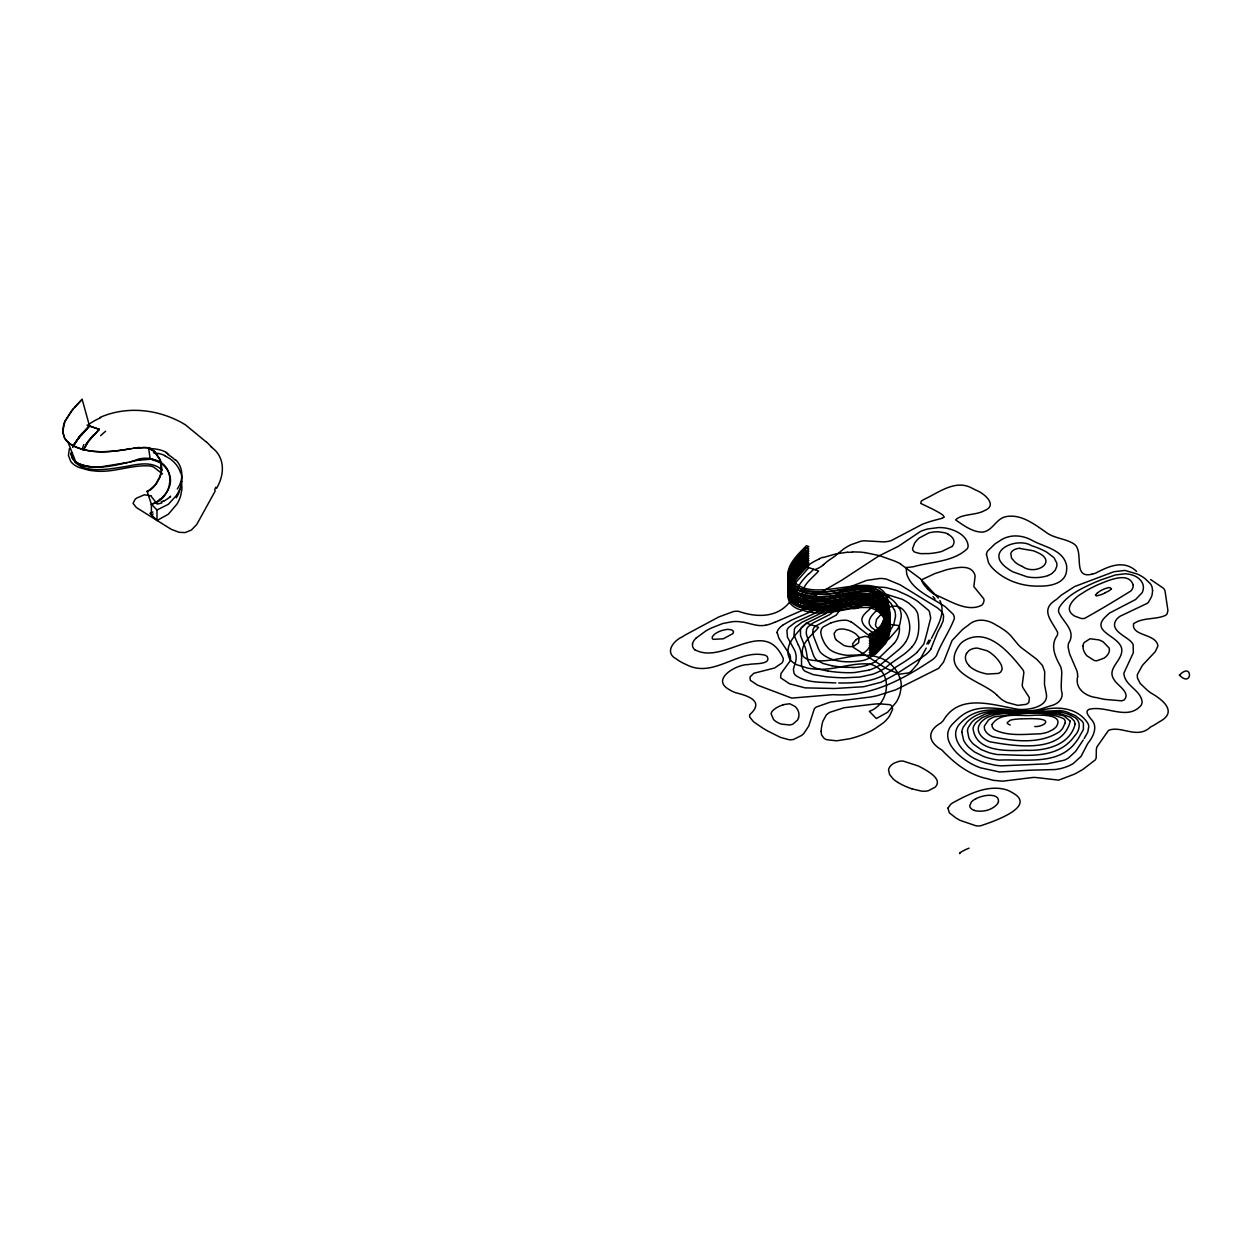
<?xml version="1.0" encoding="UTF-8"?>
<svg xmlns="http://www.w3.org/2000/svg" width="1253" height="1253" viewBox="0 0 1253 1253"><rect width="100%" height="100%" fill="white"/><g stroke="black" fill="none" stroke-linecap="round" stroke-linejoin="round"><path stroke-width="1.5" d="M801.513 658.201L801.544 665.735L803.236 669.509A14.597 8.426 0 0 0 805.146 671.263L813.15 674.6L825.946 676.714A129.325 74.663 0 0 0 844.256 677.826L859.903 677.059L872.715 674.239A52.939 30.573 0 0 0 885.276 667.912M71.358 452.364C74.319 476.923 110.06 468.841 126.992 466.304C138.457 464.002 152.631 460.994 162.076 470.047M959.579 853.669L960.174 852.729M790.063 593.797A24.982 14.425 0 0 0 798.161 599.701L808.075 602.505A39.751 22.946 0 0 0 813.197 603.179C832.258 605.716 850.599 596.663 869.504 598.323A13.25 7.659 0 0 1 872.887 599.31C893.781 607.533 888.957 639.014 869.3 645.608L870.694 647.049L874.061 645.608L881.846 639.249A67.96 39.235 0 0 0 884.117 636.336A79.425 45.86 0 0 0 889.379 624.292C888.769 563.85 809.36 627.831 790.612 587.673M790.063 596.146A24.982 14.425 0 0 0 798.161 602.051L808.075 604.854A39.751 22.946 0 0 0 813.197 605.512C832.258 608.05 850.599 599.012 869.504 600.657A13.25 7.659 0 0 1 872.887 601.644C893.781 609.882 888.957 641.348 869.3 647.958L870.694 649.399L874.061 647.958L881.846 641.583A67.96 39.235 0 0 0 884.117 638.67A79.425 45.86 0 0 0 889.379 626.625C891.635 615.615 884.32 604.165 874.108 600.14A16.211 9.366 0 0 0 870.428 599.091C845.963 595.551 805.178 618.559 790.612 590.006M790.063 598.48A24.982 14.425 0 0 0 798.161 604.385L808.075 607.188A39.751 22.946 0 0 0 813.197 607.846C832.258 610.399 850.599 601.346 869.504 602.991A13.25 7.659 0 0 1 872.887 603.993C893.781 612.216 888.957 643.697 869.3 650.291L870.694 651.732L874.061 650.291L881.846 643.917A67.96 39.235 0 0 0 884.117 641.003A79.425 45.86 0 0 0 889.379 628.959C891.635 617.948 884.32 606.515 874.108 602.474A16.211 9.366 0 0 0 870.428 601.424L861.391 600.986L847.889 602.991M790.063 600.813A24.982 14.425 0 0 0 798.161 606.718L808.075 609.522A39.751 22.946 0 0 0 813.197 610.195C832.258 612.733 850.599 603.68 869.504 605.34A13.25 7.659 0 0 1 872.887 606.327C893.781 614.55 888.957 646.031 869.3 652.625L870.694 654.066L874.061 652.625L881.846 646.266A67.96 39.235 0 0 0 884.117 643.353A79.425 45.86 0 0 0 889.379 631.308C891.635 620.282 884.32 608.848 874.108 604.823A16.211 9.366 0 0 0 870.428 603.774L854.703 604.103A89.715 51.796 0 0 0 852.62 604.463L850.442 604.854M181.842 481.418L180.636 487.245M931.496 638.341C936.962 626.954 946.25 613.265 939.891 600.532M161.512 471.786L160.666 460.994L154.385 451.566M889.52 623.477L888.064 628.896A82.322 47.52 0 0 1 885.464 634.269L879.026 642.1L870.694 647.049M889.52 625.827L888.064 631.23A82.322 47.52 0 0 1 885.464 636.602L879.026 644.434L870.694 649.399M889.52 628.16L888.064 633.564A82.322 47.52 0 0 1 885.464 638.936L879.026 646.783L870.694 651.732M889.52 630.494L888.064 635.913A82.322 47.52 0 0 1 885.464 641.27L879.026 649.117L870.694 654.066M159.726 477.534L161.856 468.559L160.086 459.522M161.433 472.193L160.666 475.075M790.69 575.331L795.53 564.038L808.811 548.892L806.368 548.031C797.785 557.068 782.17 570.71 790.079 584.446M790.69 577.664L795.53 566.387L808.811 551.226L806.368 550.365C797.785 559.418 782.17 573.044 790.079 586.78M790.69 579.998L795.53 568.721L808.811 553.575L806.368 552.714C797.785 561.751 782.17 575.378 790.079 589.129M790.69 584.681L795.53 573.388L808.811 558.243L806.368 557.381C797.785 566.419 782.17 580.061 790.079 593.797M790.69 587.015L795.53 575.738L808.811 560.577L806.368 559.715C797.785 568.768 782.17 582.394 790.079 596.13M790.69 589.349L795.53 578.072L808.811 562.91L806.368 562.064C797.785 571.102 782.17 584.728 790.079 598.48M790.69 594.032L795.53 582.739L808.811 567.593M996.683 694.882C981.757 680.191 937.87 672.939 960.424 643.807A29.962 17.291 0 0 1 963.792 640.972C987.803 626.234 1009.965 653.314 1023.262 670.308A31.513 18.184 0 0 1 1023.858 672.689L1022.213 685.062A24.073 13.893 0 0 0 1022.918 687.693L1029.402 697.717L1028.885 702.353A8.865 5.122 0 0 1 1025.972 704.374L1017.718 705.361L1006.926 702.432A32.296 18.638 0 0 1 1003.731 700.772A32.844 18.967 0 0 1 1000.912 698.861L996.73 694.945M69.354 448.684L68.429 455.45L70.748 461.48A24.982 14.425 0 0 0 78.829 467.4L88.744 470.204A39.751 22.946 0 0 0 93.881 470.862C112.927 473.399 131.283 464.362 150.172 466.006A13.25 7.659 0 0 1 153.571 466.993L162.498 473.932M63.652 424.61L62.681 431.643L64.576 437.955A31.936 18.764 0.6 0 0 66.707 440.899L68.022 442.184A30.307 17.761 0.9 0 0 70.011 443.813C88.133 455.137 110.953 452.035 130.985 448.668M83.184 450.25L88.321 441.103L99.285 429.356L87.804 425.487M1111.16 588.706L1109.907 587.547A5.592 3.226 0 0 0 1107.762 587.814L1104.426 588.863A30.761 17.761 0 0 0 1097.456 592.92M794.809 664.45L795.561 661.96A59.001 34.066 0 0 0 795.812 660.942A50.731 29.289 0 0 0 794.512 650.088L787.448 637.197L786.947 630.447A21.364 12.342 0 0 1 788.576 627.502L795.874 622.021L815.014 613.187A59.831 34.536 0 0 0 819.478 610.524L823.08 608.018M794.559 665.186L793.932 667.191A43.761 25.264 0 0 0 793.431 669.494L793.979 673.096A14.864 8.583 0 0 0 795.733 675.43C806.666 683.12 821.013 682.039 833.762 682.869M63.746 424.313L64.169 423.138A78.563 46.204 0.6 0 1 64.827 421.541L71.468 410.937L82.15 399.331L89.496 425.926L79.597 436.483L73.755 445.238M790.063 589.129A24.982 14.425 0 0 0 798.161 595.034L808.075 597.838A39.751 22.946 0 0 0 813.197 598.495C832.258 601.048 850.599 591.996 869.504 593.64A13.25 7.659 0 0 1 872.887 594.642C893.781 602.865 888.957 634.347 869.3 640.941L870.694 642.382L875.925 639.813L885.464 629.586A82.322 47.52 0 0 0 888.064 624.213C896.02 606.17 876.395 586.827 858.18 591.933C842.392 594.235 826.557 598.903 810.472 596.506C778.833 595.708 790.377 558.071 808.811 546.559L806.368 545.697C797.785 554.734 782.17 568.361 790.079 582.112M83.403 450.234L88.321 441.432L99.285 429.356L87.052 425.065M998.375 802.186C999.894 794.057 987.928 794.715 982.806 796.188A25.201 14.55 0 0 0 975.915 798.694M160.494 475.576L155.294 485.005L148.026 491.364M893.671 624.918L895.503 616.586A68.884 35.194 -4.3 0 0 894.485 609.819M1095.435 595.05L1096.453 595.958L1101.403 594.548A49.54 28.6 0 0 0 1105.099 592.982M72.69 447.133L79.597 436.216L89.496 425.926L74.804 442.857M159.523 478.019L156.797 482.953M216.565 488.263C224.632 474.887 225.493 457.094 211.334 447.102M215.265 490.91L196.737 524.49L191.396 530.019L185.131 532.603L179.038 532.29L171.207 529.299L136.42 507.575L133.069 503.361L135.011 499.493A27.582 18.952 34.6 0 1 136.593 498.114L144.314 494.81L151.409 495.843M926.218 648.067L917.635 663.871L911.244 671.295M798.333 587.438L797.3 589.709A54.662 28.882 -4.1 0 0 796.986 590.539L796.563 592.152A27.754 14.644 -4.3 0 0 797.754 599.185L799.132 600.359M928.363 643.995L930.634 639.907M940.705 626.422L943.164 620.955L943.587 616.257A27.268 15.741 0 0 0 942.538 613.015L941.974 612.075M940.611 626.578L938.058 631.387A109.731 63.355 0 0 0 936.664 634.566L930.807 649.148M74.46 443.437L72.705 446.929L79.706 436.091L89.496 425.926M966.517 653.439L968.647 650.902A11.543 6.657 0 0 1 974.082 648.396A9.664 5.576 0 0 1 977.497 648.114L987.192 650.777A37.136 21.442 0 0 1 991.937 653.941L994.052 655.726A66.769 38.545 0 0 1 999.769 662.367L1000.599 663.683A42.367 24.465 0 0 1 1001.382 665.218L1002.228 668.945L1000.99 671.718A8.489 4.902 0 0 1 998.265 673.425L987.677 674.051A26.235 15.146 0 0 1 983.934 673.3A31.529 18.2 0 0 1 970.683 667.254L969.164 665.86M177.299 488.936C183.58 480.291 183.533 467.432 175.671 459.773M897.414 629.319L888.628 639.343L876.333 645.42M85.596 444.768L93.521 434.916M886.654 640.784L882.065 643.369L879.888 646.611A100.992 58.311 0 0 1 878.463 648.553L873.498 654.317A100.726 58.155 0 0 1 871.555 656.274L870.115 657.606A26.125 15.083 0 0 1 863.646 660.394C849.565 662.9 831.679 663.056 820.621 652.578A49.431 28.537 0 0 1 818.46 648.772L813.62 636.446A57.732 33.33 0 0 1 812.805 633.188L812.931 630.102A17.746 10.243 0 0 1 815.249 626.249L836.252 615.098L845.932 601.471L850.411 597.963L856.504 595.473A15.788 9.116 0 0 1 863.16 594.736A15.208 8.787 0 0 1 866.058 594.94L872.119 596.804A9.789 5.654 0 0 1 873.889 598.261C878.165 607.407 862.628 611.057 861.845 619.53C862.236 626.813 870.052 630.071 874.892 634.3A60.958 35.194 0 0 1 875.706 634.958M1084.158 738.597L1087.776 732.144L1088.779 726.489A25.655 14.817 0 0 0 1087.792 723.185C1078.066 708.07 1058.346 705.799 1042.183 710.028C1016.763 716.544 986.878 700.866 964.716 719.191A60.41 34.88 0 0 0 960.863 722.746C946.845 736.012 964.043 754.776 977.481 759.944A53.769 31.043 0 0 0 985.516 762.967L994.349 765.05A41.882 24.183 0 0 0 1001.225 765.865L1047.257 763.829L1064.063 760.242A28.177 16.273 0 0 0 1068.37 758.034L1075.544 751.502L1083.203 740.069M905.527 642.116L904.87 643.071A61.632 35.585 0 0 1 902.849 645.671L900.327 648.287A78.438 45.28 0 0 1 897.618 650.636L880.546 664.701M176.955 494.919L168.341 504.301L157.001 509.987L151.378 504.239L147.243 491.74M1095.561 594.83L1097.424 592.92M156.562 483.298L153.242 487.339A33.925 19.5 -4.9 0 1 150.72 489.61L150.423 489.829M890.57 630.478L885.714 635.991A51.467 27.315 4.5 0 1 882.143 638.67L877.82 641.097M164.582 494.951C182.703 474.041 155.403 449.89 133.523 461.073M835.751 608.316L838.022 605.528A74.178 42.821 0 0 1 839.682 603.68L845.133 599.091L851.492 595.864A21.708 12.53 0 0 1 873.701 595.551L876.818 596.835M835.265 608.942L834.263 610.195A49.54 28.6 0 0 1 831.428 613.25A26.282 15.177 0 0 1 829.643 614.628L812.711 623.148L807.934 627.017A18.497 10.682 0 0 0 806.478 629.726L806.259 633.235A57.81 33.377 0 0 0 807.23 636.994L812.931 653.8A52.438 30.276 0 0 0 814.105 656.713L815.515 658.796A17.558 10.134 0 0 0 817.285 660.488L823.346 663.573L832.023 665.766M164.268 495.327L160.776 499.039M73.3 408.697L64.921 421.337L62.681 431.612M912.043 646.783C919.984 638.059 919.436 624.887 917.822 614.033A40.096 23.149 0 0 0 916.82 611.652A37.747 21.787 0 0 0 914.518 608.269L909.005 603.351A55.351 31.951 0 0 0 902.223 599.31L886.357 594.282A25.029 14.441 0 0 0 884.32 594.047L876.552 598.918A28.647 16.54 0 0 1 880.311 601.456L883.553 604.526M74.397 407.413L82.15 399.331M893.937 643.494L893.217 644.277A93.615 54.051 0 0 1 891.635 645.875L878.055 658.874M880.06 636.446L880.64 635.882A74.24 42.868 0 0 0 887.954 624.198M809.156 573.655L813.714 569.301M877.037 659.877L875.69 661.192M829.439 610.18L835.375 604.322A60.457 34.896 0 0 1 842.971 598.621M802.86 597.493C799.492 586.655 812.586 578.087 818.601 571.023L806.368 566.732C797.785 575.769 782.17 589.411 790.079 603.147M695.838 638.263L705.909 630.901A86.77 50.089 0 0 1 711.485 627.972L722.824 623.493L732.676 621.645A24.261 14.018 0 0 1 739.035 621.645L742.998 622.13A46.142 26.642 0 0 1 747.79 623.164L752.473 624.339A51.263 29.602 0 0 0 754.4 624.793L757.846 625.404A14.848 8.583 0 0 0 765.646 625.216M838.038 553.481L844.083 548.657A67.944 39.219 0 0 1 848.046 546.23A59.016 34.066 0 0 1 850.912 544.726L860.905 541.218A16.179 9.335 0 0 1 864.727 540.81L883.851 541.891A20.768 11.982 0 0 0 891.024 540.716L922.568 524.161A99.629 57.528 0 0 1 936.962 519.635L940.862 518.632A28.741 16.587 0 0 0 941.911 518.335M98.314 430.171L99.285 429.262M917.055 652.265L923.962 643.854L927.455 631.058A197.567 114.07 0 0 1 928.379 627.142L930.713 617.933L929.444 611.683A29.743 17.182 0 0 0 928.504 610.258L917.227 600.97A138.269 79.832 0 0 0 907.642 595.441L896.897 590.57L886.779 587.782A26.846 15.506 0 0 0 873.545 587.438L859.95 591.15A46.565 26.877 0 0 0 857.256 592.324L828.499 599.326L813.228 600.751A39.751 22.946 0 0 1 808.075 600.171L798.161 597.368A24.982 14.425 0 0 1 790.063 591.463M951.904 546.512L941.755 551.445A37.543 21.677 0 0 1 937.777 552.385A44.09 25.452 0 0 1 929.146 553.56L921.503 553.638A18.983 10.964 0 0 1 919.655 553.466L914.956 552.197A6.845 3.947 0 0 1 913.155 550.584L912.826 549.91A12.217 7.064 0 0 1 912.607 548.501L914.565 543.191A42.962 24.809 0 0 1 916.757 540.403A39.219 22.648 0 0 1 919.389 537.897L928.63 533.011A18.779 10.838 0 0 1 938.325 531.805L944.793 532.776A14.911 8.599 0 0 1 947.926 533.982L948.49 534.279M879.449 637.041L870.694 642.382M824.427 563.866L826.604 562.017A53.55 30.918 0 0 1 828.155 560.811A73.692 42.539 0 0 1 830.175 559.402L833.402 557.225A49.807 28.756 0 0 0 835.782 555.424A9.836 5.67 0 0 0 837.427 553.638M824.176 564.085L822.688 565.338M886.685 616.883L884.79 618.637A28.866 16.665 0 0 0 883.287 620.376L881.626 625.294A14.269 8.238 0 0 0 884.853 629.679M170.048 497.112L164.253 500.996M856.034 639.688L852.557 643.838L853.653 647.597L886.278 668.522L899.544 674.177L908.77 672.892A22.914 17.511 29.4 0 0 911.276 671.326M834.373 602.489L824.756 610.274A55.649 32.139 0 0 1 819.948 613.719L801.936 622.302L795.577 627.205A19.656 11.34 0 0 0 794.48 628.928L793.979 635.114L798.271 644.903M920.798 658.201L900.359 671.373A71.249 41.13 0 0 0 896.991 673.597M824.02 607.345L826.494 605.575M782.545 625.263L790.894 620.454A133.1 76.84 0 0 1 797.253 617.588L810.456 611.871A68.257 39.407 0 0 0 812.821 610.665L817.301 608.112M896.913 673.597L881.188 682.196L863.709 686.722L834.514 688.508L805.053 687.866L789.421 683.715L780.588 677.763L781.011 673.503L790.126 660.911A27.973 16.148 0 0 0 790.471 658.843L790.486 658.201A32.468 18.748 0 0 0 789.985 655.037L778.865 638.169L777.252 632.734M921.096 657.982L925.732 654.63A42.571 24.574 0 0 0 930.838 649.148M824.646 614.095L806.901 622.945L801.528 627.424A18.732 10.823 0 0 0 800.448 629.476L800.526 635.616L804.661 645.968A104.657 60.426 0 0 1 806.149 650.98A128.198 74.005 0 0 1 806.54 652.985L807.449 658.624A58.609 33.831 0 0 0 807.887 660.488L810.018 664.466M879.888 555.455L898.213 546.402L920.532 531.444A32.484 18.764 0 0 1 927.909 528.938L938.701 527.56A24.888 14.363 0 0 1 945.342 528.014C954.817 529.565 967.692 535.423 968.146 546.355A17.589 10.149 0 0 1 967.206 548.798C953.094 562.033 931.277 561.657 913.484 566.716A51.389 29.665 0 0 1 906.201 567.484M975.915 798.694L975.335 798.991A19.75 11.402 0 0 0 971.373 801.998L969.744 805.663A9.585 5.529 0 0 0 974.301 810.425M815.311 595.567L841.765 580.217L878.572 556.113A29.054 16.775 0 0 0 879.308 555.596L894.172 560.874A105.158 90.702 -63 0 1 900.547 563.819M152.913 512.023L149.968 513.307L157.001 520.496L168.341 514.216L176.955 504.113A91.735 52.955 0 0 0 180.636 495.906L181.842 489.704A74.319 42.9 0 0 0 181.231 481.935M876.333 644.496A77.592 31.137 72 0 0 870.694 637.683L865.056 636.289L858.634 638.09A33.345 23.149 35.3 0 0 856.065 639.719M804.175 609.506L804.692 609.287A11.763 6.782 0 0 1 805.413 609.005M803.549 609.788L800.275 611.229M880.765 643.932L882.065 643.369M799.336 611.636L774.808 622.349M852.995 646.736L858.634 642.773L859.057 637.934M100.115 417.39C123.327 407.178 150.36 408.478 173.353 418.58A109.982 94.946 -61.3 0 1 185.585 424.955L206.306 442.011M1047.915 575.519L1049.842 574.704A16.665 9.617 0 0 0 1052.066 573.404L1055.183 570.256L1056.702 566.638A28.772 16.618 0 0 0 1056.733 562.942L1054.071 557.773L1046.881 552.228A56.839 32.813 0 0 0 1044.329 550.85A70.904 40.942 0 0 0 1031.579 545.697C1016.919 536.55 984.216 550.96 1006.363 567.593A52.109 30.088 0 0 0 1013.05 571.901L1027.225 576.866A25.201 14.55 0 0 0 1047.978 575.597M153.148 514.059L151.378 514.732L151.378 504.239A26.752 14.801 4.4 0 0 160.165 498.835M790.063 586.796A24.982 14.425 0 0 0 798.161 592.7L808.075 595.504A39.751 22.946 0 0 0 813.197 596.162C832.258 598.699 850.599 589.662 869.504 591.306A13.25 7.659 0 0 1 872.887 592.309C893.781 600.532 888.957 631.998 869.3 638.607L870.694 640.048L875.878 637.511L885.464 627.252A82.322 47.52 0 0 0 888.064 621.88C891.228 614.033 890.116 602.474 882.645 597.477M813.197 600.845C832.258 603.382 850.599 594.329 869.504 595.989A13.25 7.659 0 0 1 872.887 596.976C893.781 605.199 888.957 636.681 869.3 643.275L870.694 644.715L875.878 642.194L885.464 631.935A82.322 47.52 0 0 0 888.064 626.563C897.32 560.028 808.42 625.106 790.612 585.323M830.77 622.929L823.393 626.798A15.537 8.975 0 0 0 821.482 629.131L820.731 632.201L821.561 636.524A92.597 53.456 0 0 0 822.657 639.328L823.644 641.489A78.767 45.468 0 0 0 825.664 645.091L828.828 648.772A23.76 13.72 0 0 0 834.905 652.437L838.743 653.737A31.576 18.231 0 0 0 847.247 655.335L858.336 654.99A17.182 9.914 0 0 0 863.145 653.549M870.694 644.715L876.082 642.053L881.877 636.884A67.96 39.235 0 0 0 884.117 634.002A79.425 45.86 0 0 0 889.379 621.958L889.52 621.143A63.183 36.478 0 0 0 887.563 608.112C903.194 599.717 911.839 619.875 909.333 632.154A64.404 37.183 0 0 1 905.59 642.116M823.096 557.569L835.814 553.936L847.654 552.166M783.062 704.703L789.719 703.747L794.966 706.41A25.984 15.005 0 0 1 798.333 711.328A30.088 17.37 0 0 1 798.49 717.891M151.378 504.239C172.757 499.665 177.675 465.505 154.699 459.851A16.352 8.708 -6.3 0 0 150.203 459.162L148.59 447.869A7.455 4.245 9.1 0 1 150.376 448.731M941.911 518.335L944.261 517.129L943.039 515.234A29.336 16.947 0 0 0 941.269 513.981L940.815 513.683A80.568 46.518 0 0 0 937.886 511.944L935.427 510.582A147.995 85.455 0 0 0 928.786 507.246L920.751 503.424L921.237 501.169A16.242 9.382 0 0 1 922.036 500.62L923.242 499.884A69.667 40.221 0 0 1 924.557 499.164C939.17 492.272 955.961 478.881 972.485 488.419A62.587 36.133 0 0 1 975.742 490.08C983.511 492.821 998.484 504.99 984.654 510.519C976.244 515.5 961.443 513.605 955.632 519.948C963.761 525.43 972.673 532.415 982.947 532.102C992.862 530.536 996.166 518.523 1005.94 516.643C1020.788 513.793 1033.788 523.832 1045.284 531.742C1053.569 538.492 1064.925 538.273 1073.758 543.802C1084.91 550.678 1071.519 579.246 1091.974 574.187M868.58 670.198L854.797 672.516A52.281 30.182 0 0 1 848.062 672.72A84.687 48.898 0 0 1 827.857 671.013M127.352 462.545L99.598 467.056M129.576 462.012L138.3 460.07M133.225 461.135C115.715 465.255 96.371 470.799 78.908 463.735A21.974 12.154 -2.5 0 1 75.697 461.824L72.267 457.878A32.249 17.777 -2 0 1 71.28 452.881M136.702 460.384L151.096 459.193L161.01 462.827M847.059 603.163L844.663 603.617M847.576 605.403L836.581 607.392A92.142 53.206 0 0 1 832.305 608.003L814.857 608.66A37.731 21.787 0 0 1 810.472 608.191L798.537 604.776A22.303 12.875 0 0 1 796.469 603.601L805.037 599.216A35.194 20.314 0 0 0 815.358 595.598M848.281 605.262L849.722 604.995M843.911 603.758L842.408 604.04M841.609 604.181L838.382 604.745A91.03 52.548 0 0 1 830.222 605.919L828.076 599.404A75.9 43.824 0 0 0 832.274 597.305L849.283 587.532A108.807 62.822 0 0 1 852.666 585.809L866.716 580.39L879.919 578.447A19.437 11.214 0 0 1 886.404 579.121L900.077 584.775L937.134 607.658A56.416 32.562 0 0 1 939.75 609.819L941.254 611.292A26.72 15.428 0 0 1 941.974 612.106M859.386 595.363L827.935 602.881A44.262 25.138 -6.5 0 1 816.799 603.993L811.396 603.93M857.24 592.324L867.734 591.212L877.726 592.043M129.826 448.856C112.269 451.926 93.458 453.978 76.449 447.305A31.247 18.278 1 0 1 69.98 443.828M130.469 448.746L139.616 447.431M133.366 448.276L138.237 447.572M1034.759 726.489C1041.274 727.335 1053.068 720.694 1039.395 719.018A24.7 14.269 0 0 0 1037.343 718.83L1032.597 718.674A102.762 59.33 0 0 0 1029.277 718.674L1021.634 718.862M862.722 598.589L862.017 598.621A33.69 19.453 0 0 0 859.213 598.84L857.224 592.324M1020.788 718.893L1019.331 718.971A32.343 18.67 0 0 0 1012.346 719.708A12.295 7.095 0 0 0 1010.075 720.381L1007.287 722.542A3.273 1.895 0 0 0 1007.537 723.498L1008.493 724.265A6.39 3.696 0 0 0 1009.354 724.673A8.426 4.871 0 0 0 1010.012 724.907L1010.231 724.986M1019.676 548.438L1033.286 550.756A35.836 20.69 0 0 1 1036.435 552.056C1059.004 561.156 1036.074 576.302 1022.276 566.419M852.995 667.426L845.023 667.316A65.391 37.762 0 0 1 832.023 665.75M852.432 551.9L860.263 552.087A54.474 32.829 -6 0 1 864.915 552.636M863.427 598.558L867.671 598.699A16.978 9.805 0 0 1 870.428 599.091L876.943 601.471L883.553 606.859M868.642 594.455L872.542 594.627M98.36 467.071L94.68 467.024M838.68 682.963C854.233 683.198 870.616 682.352 884.54 674.694A83.246 48.068 0 0 0 890.554 670.997A59.893 34.583 0 0 1 894.611 667.99L895.222 667.567A99.206 57.278 0 0 1 896.913 666.471L901.079 663.871A156.124 90.138 0 0 0 917.18 652.312M835.861 682.916L834.811 682.885M888.064 624.213L899.262 625.623M153.555 452.772L158.395 453.617M91.14 466.758C83.434 465.912 72.674 463.563 71.296 454.432M864.93 552.573L879.293 555.596M827.841 671.06L818.146 668.945M911.839 788.81L921.08 791.035A14.519 8.379 0 0 0 924.792 791.207A11.293 6.516 0 0 0 928.301 790.753L935.083 787.213A17.338 10.008 0 0 0 936.852 784.738L937.103 784.096A17.009 9.82 0 0 0 936.727 779.695L935.584 777.831A37.825 21.834 0 0 0 931.057 773.587L927.565 771.143A106.207 61.319 0 0 0 918.151 765.928L903.162 761.072A10.322 5.952 0 0 0 898.824 761.385L894.438 762.967A18.09 10.447 0 0 0 888.549 769.922L889.599 774.573L893.076 778.849A38.718 22.35 0 0 0 895.958 781.167L897.9 782.436M884.023 593.938L888.957 596.459M164.691 455.732L169.625 458.504A62.587 33.815 -3.5 0 1 180.416 472.538M166.148 452.897L168.701 454.228M850.74 621.754L847.999 620.627A8.051 4.652 0 0 0 845.18 620.172L840.841 620.439A36.212 20.909 0 0 0 830.817 622.992M1136.612 571.431C1123.972 559.386 1108.842 566.168 1095.748 573.075A29.868 17.244 0 0 1 1091.974 574.203M900.468 563.991L920.156 578.573L938.387 598.073M798.537 604.776L792.335 599.639L790.612 594.674M1150.646 579.528L1163.364 588.19A14.644 8.458 0 0 1 1165.024 591.024L1167.937 610.556L1167.029 613.97A8.254 4.761 0 0 1 1164.851 615.693C1154.843 619.765 1142.736 617.353 1133.605 623.696C1131.349 635.506 1152.556 633.673 1157.099 643.228A14.691 8.489 0 0 1 1157.866 646.047L1155.344 651.576L1143.801 663.855A114.007 65.814 0 0 0 1142.235 665.672L1137.458 674.412A27.754 16.023 0 0 0 1137.599 678.406L1140.199 683.418L1147.497 690.403A151.362 87.381 0 0 0 1150.818 692.925C1162.408 699.44 1178.619 712.049 1159.072 721.947A78.547 45.343 0 0 1 1155.939 723.999A83.888 48.428 0 0 1 1150.473 727.038C1137.301 739.662 1121.357 725.268 1108.701 730.311A37.12 21.426 0 0 0 1107.965 731.157L1096.939 746.898A37.543 21.677 0 0 0 1096.312 750.281A52.877 30.526 0 0 0 1096.312 751.8L1096.171 757.908A18.106 10.463 0 0 1 1095.106 760.038L1083.25 769.154A179.477 103.623 0 0 1 1074.557 774.088L1058.722 780.133L1037.312 777.659A32.296 18.654 0 0 0 1033.506 777.408L1002.729 781.183L993.551 780.353A70.622 40.769 0 0 1 987.787 778.786C969.195 775.043 954.598 763.422 941.99 750.077C928.426 742.309 926.092 731.439 940.768 723.044A128.088 73.943 0 0 0 943.243 720.647C959.61 692.423 993.598 705.455 1018.877 709.402A29.273 16.9 0 0 0 1025.424 709.37C1034.023 708.728 1048.683 704.969 1046.302 693.582A79.847 46.095 0 0 0 1046.067 692.47L1044.469 684.373L1044.704 671.718L1042.496 665.515L1036.857 659.391L1020.85 647.315A69.776 40.284 0 0 1 1017.906 644.308L1010.701 635.616A63.558 36.697 0 0 0 1005.016 630.572L999.784 627.095A86.034 49.666 0 0 0 995.947 624.949C987.536 619.389 976.118 617.76 968.256 625.247A127.477 73.598 0 0 0 962.492 629.554L952.076 640.487L943.556 662.101L938.607 668.35L895.926 689.745L877.507 695.603A96.105 55.477 0 0 1 870.302 697.044L830.614 702.04L816.298 707.005A16.195 9.351 0 0 0 814.246 708.963L808.796 725.973L803.893 733.381A34.442 19.891 0 0 1 801.513 735.495L793.509 739.458A8.881 5.122 0 0 1 789.233 739.756L780.462 737.39L768.026 731.188A189.642 109.497 0 0 1 762.419 727.868L753.523 721.744L749.827 717.155A12.17 7.032 0 0 1 749.795 714.602C764.628 701.414 748.777 695.885 735.605 692.721A38.373 22.147 0 0 1 728.729 689.322C710.733 678.954 736.811 664.121 748.48 664.591C752.959 663.166 771.848 665.124 767.181 656.588A10.697 6.171 0 0 0 765.223 655.256C738.518 648.537 713.458 678.907 686.456 664.654A54.036 31.2 0 0 1 682.102 662.571L680.771 661.85A47.645 27.503 0 0 1 676.275 658.906C664.09 652.547 673.613 640.565 682.399 636.806A145.881 84.217 0 0 1 685.673 634.738L718.815 616.946L733.6 611.495A12.091 6.985 0 0 1 738.565 611.323C755.653 617.337 776.155 618.262 788.951 602.944A14.817 8.552 0 0 0 789.531 602.348M881.658 643.541L873.936 638.67A18.012 10.4 0 0 1 870.71 640.048M879.559 633.517L871.618 627.534A21.787 12.577 0 0 1 870.396 625.999L870.052 625.435A19.312 11.152 0 0 1 869.143 621.472C870.287 613.61 879.716 610.415 881.298 602.818A13.094 7.565 0 0 0 880.718 600.297M695.039 649.821C723.936 665.468 764.236 615.99 783.203 658.342A17.229 9.946 0 0 1 781.997 662.962L774.511 668.037L753.789 673.284L749.999 676.996L750.296 680.285L757.658 685.203L791.708 698.093L824.584 695.368A266.2 153.696 0 0 1 833.261 694.632C870.584 697.232 903.272 679.267 933.078 659.266A38.78 22.397 0 0 0 936.43 655.648C941.316 642.742 949.664 631.152 954.363 618.449A24.261 14.002 0 0 0 953.141 614.174L944.966 606.483A60.222 34.771 0 0 0 941.598 604.479C929.037 596.209 912.372 589.787 906.921 574.673A66.472 38.373 0 0 1 906.545 572.198L906.295 568.768A85.141 49.149 0 0 0 906.17 567.468M152.271 449.811L154.354 451.534L153.586 450.845M886.92 600.203L876.943 592.121L867.374 589.317L858.18 589.599L826.166 594.58L807.308 593.624L796.078 589.317L792.335 585.605L790.612 580.656M927.377 588.8L930.086 591.244A94.179 54.38 0 0 0 934.018 594.267C948.443 599.607 966.611 613.015 981.725 605.215A16.555 9.554 0 0 0 983.339 603.116L984.012 600.845A14.222 8.207 0 0 0 983.621 598.621L973.847 586.608L975.085 576.49A25.358 14.629 0 0 0 974.458 573.764C970.652 565.322 959.72 567.139 952.327 568.486A64.107 37.01 0 0 0 946.563 569.739L934.973 573.545L921.519 579.826A36.87 21.285 0 0 0 927.721 588.659M155.027 452.176L159.742 458.802M883.553 609.209C872.965 596.381 854.765 601.628 840.904 604.322C801.184 615.066 767.259 593.014 808.811 555.909L806.368 555.048C797.785 564.085 782.17 577.711 790.079 591.463M883.553 611.542C863.536 591.698 834.279 614.628 810.472 608.191A28.991 16.728 0 0 1 798.443 604.839M869.692 636.132L853.873 623.728A39.313 22.695 0 0 0 850.771 621.739M836.471 640.189L843.77 645.373A14.363 8.285 0 0 0 847.388 646.329A11.026 6.359 0 0 0 852.807 646.517M891.416 604.745L894.282 609.851M790.079 600.813C782.17 587.062 797.785 573.435 806.368 564.398L808.811 565.26C756.232 615.082 827.669 615.693 860.216 605.747C877.93 601.847 895.66 621.159 888.064 638.247A82.322 47.52 0 0 1 885.464 643.619L875.878 653.878L870.694 656.4L869.3 654.959C888.957 648.365 893.781 616.883 872.887 608.66A13.25 7.659 0 0 0 869.504 607.674C850.599 606.013 832.258 615.066 813.197 612.529A39.751 22.946 0 0 1 808.075 611.856L798.161 609.052A24.982 14.425 0 0 1 790.063 603.147M790.079 659.501C782.17 645.765 797.785 632.123 806.368 623.086L818.601 627.377C812.148 634.926 799.367 644.246 802.86 655.679A10.776 6.218 0 0 0 806.024 658.483M859.48 637.683L855.721 633.861A28.819 16.634 0 0 0 848.5 630.165L843.958 629.1A9.758 5.623 0 0 0 842.22 628.99L839.98 629.131A7.408 4.276 0 0 0 836.158 630.478L834.091 633.517L834.952 637.793A30.824 17.793 0 0 0 836.268 639.907M1070.156 721.039L1063.719 715.776L1049.701 713.035L1004.107 713.427L994.271 714.883L987.865 717.202A27.409 15.819 0 0 0 980.316 723.138L978.797 725.957A25.405 14.66 0 0 0 978.421 730.593L978.906 732.253A28.177 16.273 0 0 0 982.133 736.968L983.746 738.377A25.937 14.973 0 0 0 989.76 741.76C1014.617 746.193 1062.528 753.961 1070.219 721.195M899.435 608.081L900.046 609.631A74.71 38.467 -2.7 0 1 901.252 616.366L899.967 623.759A92.377 48.147 1.2 0 1 897.571 629.351M790.612 575.988C808.42 615.756 897.32 550.678 888.064 617.212A82.322 47.52 0 0 1 885.464 622.584L875.878 632.843L870.694 635.365L869.3 633.924C888.957 627.33 893.781 595.848 872.887 587.626A13.25 7.659 0 0 0 869.504 586.639C850.599 584.979 832.258 594.032 813.197 591.494A39.751 22.946 0 0 1 808.075 590.821L798.161 588.017A24.982 14.425 0 0 1 790.063 582.112M790.612 578.322C808.42 618.089 897.32 553.012 888.064 619.546A82.322 47.52 0 0 1 885.464 624.918L875.878 635.177L870.694 637.699L869.3 636.258C888.957 629.664 893.781 598.182 872.887 589.959A13.25 7.659 0 0 0 869.504 588.973C850.599 587.328 832.258 596.365 813.197 593.828A39.751 22.946 0 0 1 808.075 593.155L798.161 590.351A24.982 14.425 0 0 1 790.063 584.446M62.713 431.972L64.576 437.955A31.294 18.356 0.8 0 0 68.038 442.168M71.233 453.241L72.423 458.159A22.852 12.593 -2.1 0 0 75.728 461.824L68.022 442.184A29.915 17.526 0.9 0 0 70.011 443.813M157.001 509.987L157.001 520.496M880.514 643.76A32.374 15.318 16.9 0 1 876.129 644.293M888.189 596.804A62.305 32.265 -4.6 0 1 898.902 608.175M877.413 592.371A30.088 15.255 -4.2 0 1 883.647 594.173M812.931 601.503A17.479 9.084 -6.7 0 1 804.927 600.015M806.415 599.059A10.964 5.012 -4.8 0 1 803.251 597.399M806.243 566.936A57.795 33.408 0.1 0 1 819.666 558.807M819.431 558.634A57.434 32.218 -1 0 1 822.767 557.287M847.686 552.416A42.947 22.194 -4.7 0 1 852.4 552.15M933.046 596.616A80.145 23.478 27 0 1 935.036 599.059M926.828 644.026A141.511 23.541 -74.1 0 1 929.021 640.095M969.352 665.797A26.908 15.537 0 0 1 966.47 653.439M911.871 788.795A62.556 36.118 0 0 1 897.915 782.436M969.039 848.187A42.602 24.606 0 0 0 963.729 850.583L962.147 851.429A18.811 10.854 0 0 0 960.143 852.713M822.798 565.369A29.696 17.135 0 0 1 815.202 569.535M798.506 717.891A25.17 14.535 0 0 1 797.597 719.989L792.914 724.093A8.646 4.996 0 0 1 789.578 724.97L781.386 724.077A17.996 10.4 0 0 1 778.364 722.887L776.562 721.9A21.708 12.53 0 0 1 773.54 719.52L771.128 713.85A13.658 7.878 0 0 1 771.926 711.72L772.381 711.077A26.094 15.067 0 0 1 783.188 704.828M974.333 810.393A9.836 5.67 0 0 0 975.742 810.801C983.386 812.163 992.188 810.018 997.357 803.987A17.965 10.369 0 0 0 998.39 802.186M774.73 622.287A40.159 23.18 0 0 1 765.708 625.294M692.392 643.964A26.423 15.255 0 0 1 695.916 638.294M694.867 649.884A14.848 8.567 0 0 1 692.643 643.979M883.694 611.495A60.551 34.959 0 0 1 889.317 630.478M948.255 534.436A17.417 10.055 0 0 1 952.029 546.559M776.876 632.718A23.885 13.783 0 0 1 782.671 625.325M883.694 609.162A60.551 34.959 0 0 1 889.317 628.145M1019.613 548.219A10.635 6.14 0 0 0 1010.795 553.528L1011.5 558.055L1015.055 562.174A30.417 17.558 0 0 0 1022.276 566.419M883.694 606.828A60.551 34.959 0 0 1 889.317 625.811M1111.536 588.832A19.829 11.449 0 0 1 1104.88 592.763M798.333 644.888A84.217 48.616 0 0 1 801.685 658.201M885.432 667.974A81.617 47.128 0 0 1 890.413 663.745L903.867 654.348A85.157 49.165 0 0 0 912.059 646.799M883.694 604.494A60.551 34.959 0 0 1 889.317 623.461M829.408 610.18A50.465 29.132 0 0 1 824.74 614.142M818.193 668.883A19.5 11.261 0 0 1 810.065 664.748M880.436 664.654A41.882 24.183 0 0 1 868.658 670.277M882.425 631.966A44.215 25.53 0 0 1 880.467 630.729L876.646 627.346A15.96 9.21 0 0 1 875.455 624.981L876.567 619.327L884.399 610.618A68.993 39.83 0 0 0 885.166 609.819M875.706 661.38A33.941 19.594 0 0 1 853.011 667.583M894.047 643.525A49.353 28.49 0 0 0 898.479 635.193L899.106 632.734A67.364 38.89 0 0 0 899.278 625.827M871.195 644.089A39.438 22.758 0 0 1 862.972 653.502M871.978 638.967A29.117 16.806 0 0 1 871.321 643.807M797.832 587.359A122.716 65.642 -2.7 0 1 808.937 573.592M800.98 601.283A16.132 8.191 -3.2 0 1 799.336 600.281M811.443 603.836A21.505 11.355 -5.5 0 1 800.683 601.534M859.605 596.052A30.777 16.07 -8 0 1 868.486 595.097M873.059 593.859A23.588 13.016 -8.4 0 1 880.624 595.848M879.966 596.788A29.211 14.676 -6 0 1 882.175 597.728M887.531 599.952A56.839 30.009 -8.6 0 1 891.791 604.635M893.342 624.871A85.987 44.403 1 0 1 890.069 630.384M878.008 641.238A25.279 13.344 4.5 0 1 873.67 642.726M805.961 658.53A17.714 10.228 0 0 0 814.34 660.488C835.61 663.103 856.566 650.84 877.726 657.089A29.79 17.197 0 0 1 884.023 659.595L888.957 662.759A62.415 36.024 0 0 1 899.779 678.155M900.046 678.124A74.319 42.9 0 0 1 901.142 687.709L899.967 693.927A91.735 52.955 0 0 1 896.287 702.134L887.657 712.237L876.333 718.517L869.3 711.312C888.957 704.719 893.781 673.237 872.887 665.014A13.25 7.659 0 0 0 869.504 664.027C850.599 662.367 832.258 671.42 813.197 668.883A39.751 22.946 0 0 1 808.075 668.209L796.657 664.716A24.888 14.363 0 0 1 790.079 659.501M151.362 496.627A73.332 29.445 72.6 0 1 156.797 503.769M215.845 487.229A216.785 107.586 68.4 0 1 214.592 489.907M206.776 442.231A92.064 15.678 36.1 0 1 211.804 447.337M89.417 423.984A57.967 31.858 -1.7 0 1 100.632 417.766M100.616 435.684A194.34 87.005 -13.3 0 1 105.644 431.204M82.447 448.793A64.404 35.131 0 0 1 83.857 444.533M151.253 448.637A29.399 16.305 -6.5 0 1 166.79 452.537M167.933 454.604A54.866 28.067 -4.7 0 1 175.028 459.961M179.931 489.39A78.078 42.633 8.5 0 1 176.281 497.77M170.627 496.172A66.158 29.273 -8.9 0 1 169.625 497.049M164.033 500.714A36.274 25.686 33.8 0 1 161.214 501.795M161.982 502.892A32.531 23.055 33 0 1 157.408 503.957M158.583 453.414A29.9 16.367 -3.5 0 1 164.91 455.606M180.855 472.475A74.475 40.174 -2.4 0 1 181.763 481.418M180.526 487.229A91.908 49.76 0.5 0 1 176.751 494.872M148.167 491.505A5.482 2.271 -13.8 0 1 147.462 491.849M148.073 490.753A8.238 3.305 -14.4 0 1 146.726 491.395M148.058 447.634A8.176 5.419 6.1 0 1 148.621 447.791A23.087 14.989 5 0 0 138.519 448.088M148.778 447.587A7.753 4.902 6.9 0 1 150.971 448.621M138.19 459.867A27.143 14.394 -6.2 0 1 150.391 458.614M94.664 467.165A28.239 16.305 -3.6 0 1 75.023 462.185M139.85 447.916A18.92 12.311 5.1 0 1 147.995 447.854M150.344 448.966A19.265 9.946 11.8 0 1 153.148 450.955M154.589 451.503A31.701 19.03 3.7 0 1 155.2 452.114M149.874 489.751A18.012 9.272 -9.7 0 1 148.731 490.503M150.407 449.185A13.564 6.437 14.5 0 1 151.691 449.999M1077.658 676.573C1074.651 688.852 1085.959 696.496 1096.751 697.639A135.606 78.297 0 0 0 1104.645 699.378L1121.372 700.803A7.408 4.276 0 0 0 1123.095 700.364A6.453 3.728 0 0 0 1124.474 699.675C1130.598 691.969 1116.877 685.438 1113.713 679.095C1107.245 669.118 1120.448 661.584 1121.686 652.124C1124.427 635.913 1087.306 633.063 1106.493 615.865A55.179 31.858 0 0 1 1109.829 612.921L1135.594 599.514L1142.141 592.7A35.585 20.549 0 0 0 1143.331 588.659C1144.255 581.267 1137.051 575.957 1130.566 574.547A16.289 9.397 0 0 0 1124.912 573.796L1115.436 574.955L1101.465 579.716A223.614 129.106 0 0 0 1092.397 583.491C1079.992 589.145 1066.569 595.614 1059.224 607.595A23.995 13.861 0 0 0 1058.644 611.95C1062.998 622.365 1076.75 630.76 1068.496 643.431A46.862 27.049 0 0 0 1068.167 647.644L1069.655 654.003L1077.032 671.169A60.739 35.068 0 0 1 1077.549 674.067L1077.658 676.573M821.122 731.345L821.561 734.916L823.941 738.174A10.604 6.124 0 0 0 826.886 739.74L836.706 740.805L849.628 738.769A74.381 42.947 0 0 0 859.715 735.746L861.672 735.025A81.978 47.332 0 0 0 874.5 729.011L883.475 722.746A56.98 32.891 0 0 0 886.012 720.334A64.498 37.245 0 0 0 889.599 715.902L892.418 709.746A20.408 11.778 0 0 0 892.543 708.462L891.447 705.69A5.842 3.367 0 0 0 889.896 704.687L878.886 703.779A82.823 47.818 0 0 0 874.061 704.123L844.052 707.757L829.909 712.284A21.693 12.514 0 0 0 826.181 715.15L822.829 721.336A99.363 57.372 0 0 0 822.14 723.999L821.498 727.476A117.907 68.069 0 0 0 821.279 729.121L821.122 731.345M967.488 731L968.851 737.813A44.137 25.483 0 0 0 973.44 744.125L980.895 749.466L988.664 752.567A42.665 24.621 0 0 0 997.451 754.572C1022.197 754.713 1053.507 760.273 1071.722 739.646A132.066 76.245 0 0 0 1074.776 735.699C1080.321 730.17 1081.59 719.802 1072.881 716.512A30.808 17.793 0 0 0 1067.227 713.912A28.474 16.43 0 0 0 1058.472 711.845L1035.041 712.064A159.429 92.049 0 0 1 1030.577 712.252A133.037 76.809 0 0 1 1021.743 712.377L998.108 712.049A38.373 22.162 0 0 0 994.099 712.315L991.624 712.644A28.318 16.352 0 0 0 984.827 714.241L975.586 718.877A38.451 22.194 0 0 0 971.545 722.448L968.177 727.758A33.377 19.265 0 0 0 967.661 729.622L967.488 731M961.834 732.206L963.651 740.304A54.756 31.607 0 0 0 969.117 747.649L974.427 751.925L983.323 756.358A46.643 26.924 0 0 0 989.854 758.41L992.125 758.942A43.667 25.217 0 0 0 999.252 760.117C1024.719 758.817 1058.143 765.771 1075.528 742.481A253.075 146.115 0 0 0 1078.504 738.315L1083.375 729.528L1083.438 723.592A21.583 12.467 0 0 0 1082.106 721.133L1075.513 715.698L1066.225 711.767A25.671 14.817 0 0 0 1059.834 710.545L1031.391 711.829A93.646 54.067 0 0 1 1024.484 712.033C1006.692 712.581 986.612 706.958 971.075 718.596A46.706 26.971 0 0 0 967.003 722.104L963.228 727.226A35.867 20.706 0 0 0 961.944 731.204L961.834 732.206M1082.968 646.203L1083.187 648.835A38.091 21.99 0 0 0 1086.852 655.758L1094.308 660.535A6.312 3.634 0 0 0 1097.111 660.691L1104.081 658.138A20.737 11.966 0 0 0 1105.616 656.948A23.087 13.329 0 0 0 1109.203 651.544L1109.391 650.589A17.448 10.071 0 0 0 1109.077 647.989L1103.298 641.959A25.921 14.958 0 0 0 1100.573 640.581A23.055 13.313 0 0 0 1098.787 639.86L1090.016 638.764L1084.111 642.601A18.952 10.948 0 0 0 1083.203 644.668L1082.968 646.203M1152.588 590.649L1152.196 594.173A59.533 34.364 0 0 1 1151.476 596.741L1148.75 601.816A22.35 12.906 0 0 1 1147.403 603.273L1120.041 616.272A27.66 15.976 0 0 0 1116.736 619.186C1108.623 629.648 1124.708 635.475 1130.848 641.442A22.82 13.172 0 0 1 1133.151 644.653L1133.323 652.719L1123.988 672.877A27.394 15.819 0 0 0 1123.925 673.895C1125.069 686.017 1140.966 689.996 1142.11 701.993A21.849 12.608 0 0 1 1141.107 705.329C1127.512 721.227 1105.929 704.797 1088.826 709.386C1084.44 711.516 1088.967 716.262 1090.705 718.752C1098.521 726.02 1093.524 736.294 1088.027 743.17A116.247 67.114 0 0 0 1085.818 747.242L1081.088 756.358L1073.382 763.422A35.945 20.753 0 0 1 1064.94 767.353L1061.792 768.293A31.905 18.419 0 0 1 1055.073 769.546L1033.803 770.094A84.562 48.82 0 0 0 1027.836 770.344L999.596 771.989L980.551 767.823A66.801 38.577 0 0 1 974.865 765.52C960.19 758.895 936.445 738.612 953.768 722.84A94.555 54.584 0 0 1 957.511 719.253C981.851 695.227 1016.606 718.94 1045.065 707.538A73.849 42.633 0 0 0 1050.327 705.878C1057.454 704.452 1064.298 698.876 1061.495 690.904A178.944 103.31 0 0 1 1061.291 688.148A142.983 82.557 0 0 1 1061.244 684.498L1061.777 672.704A69.056 39.877 0 0 0 1060.633 666.627C1055.167 656.666 1049.795 645.467 1057.407 635.193A24.7 14.269 0 0 0 1057.563 632.185C1051.486 620.47 1039.473 609.506 1056.545 599.42A272.324 157.22 0 0 1 1061.307 595.159L1074.588 586.545L1113.901 571.744L1124.912 570.413L1137.567 574.125A49.353 28.49 0 0 1 1140.716 575.769A51.592 29.79 0 0 1 1144.803 578.416L1150.364 583.726A28.772 16.602 0 0 1 1152.071 587.109L1152.588 590.649M1133.276 585.214L1133.135 586.733A22.115 12.765 0 0 1 1131.02 590.868C1115.89 600.265 1100.165 609.757 1084.581 618.387A6.469 3.728 0 0 1 1081.182 618.481L1074.714 616.1A22.068 12.734 0 0 1 1072.02 614.127C1064.22 607.47 1075.278 597.133 1081.903 593.499A102.401 59.126 0 0 1 1088.027 589.724A120.648 69.651 0 0 1 1098.38 584.524C1107.511 580.985 1128.749 570.632 1133.276 585.214M1179.418 675.101C1192.496 688.633 1193.122 661.161 1179.418 675.101M733.459 632.029L733.24 632.937A8.019 4.636 0 0 1 732.848 633.611L723.31 638.795L713.255 639.343A3.179 1.833 0 0 1 712.268 638.544L712.362 636.587L714.633 634.175A23.619 13.642 0 0 1 721.9 630.51L726.098 629.539A9.789 5.654 0 0 1 728.024 629.398L731.063 629.758A4.667 2.694 0 0 1 732.363 630.337A4.088 2.349 0 0 1 733.318 631.355L733.459 632.029M1075.105 724.218C1069.764 745.676 1044.704 751.127 1025.44 750.296C1006.848 750.892 975.586 752.395 973.048 728.228A30.902 17.84 0 0 1 976.291 722.323L981.992 717.75L989.901 714.461A31.419 18.137 0 0 1 999.111 712.894L1057.924 712.894L1070.501 717.264L1074.291 720.976L1075.105 724.218M986.456 554.39L988.476 562.55A60.332 34.833 0 0 0 991.624 567.202C1001.351 577.79 1015.369 584.07 1029.543 585.684A44.591 25.749 0 0 0 1040.256 586.106C1050.86 586.2 1065.864 583.193 1066.616 570.131A57.622 33.267 0 0 0 1066.569 565.589C1063.484 549.801 1044.532 547.122 1032.441 540.591C1022.119 534.655 1009.025 533.888 999.158 541.249A81.696 47.175 0 0 0 994.882 544.006L987.505 551.163A23.478 13.548 0 0 0 986.597 553.575L986.456 554.39M850.724 604.776L850.756 605.935A9.194 5.31 0 0 0 850.991 606.765L852.541 608.3A2.804 1.613 0 0 0 853.591 608.598L854.029 608.629A6.155 3.555 0 0 0 857.256 608.05L858.838 607.501A24.997 14.425 0 0 0 864.225 604.15C873.106 596.005 856.253 594.517 852.886 600.563A18.466 10.666 0 0 0 850.881 603.977L850.724 604.776M992.125 724.375L992.078 726.035A13.031 7.518 0 0 0 994.616 729.826C1008.493 736.545 1024.876 734.195 1039.88 733.835A24.856 14.347 0 0 0 1048.088 732.003L1052.222 729.966A25.937 14.973 0 0 0 1056.232 726.787C1064.439 714.429 1041.368 714.977 1033.819 715.244C1020.334 716.716 1000.708 711.218 992.125 724.375M947.957 808.122L949.351 812.852L955.773 817.864A77.404 44.685 0 0 0 960.331 820.449L976.134 825.852A13.078 7.549 0 0 0 980.551 825.821C989.071 822.892 1033.553 808.765 1016.089 795.06A52.438 30.276 0 0 0 1012.22 792.569L1011.844 792.35A46.706 26.971 0 0 0 1007.475 790.173C988.805 783.845 968.71 794.073 952.28 803.11A30.072 17.354 0 0 0 950.573 804.489L947.957 808.122M1065.332 722.652L1062.591 728.494A42.602 24.59 0 0 1 1059.709 731.533C1040.585 744.47 1013.975 741.478 992.486 736.67A20.502 11.841 0 0 1 985.156 730.53A20.095 11.606 0 0 1 984.482 725.832L988.46 720.083A22.899 13.219 0 0 1 994.381 716.826C1016.622 713.881 1042.418 709.543 1063.546 718.596A11.747 6.782 0 0 1 1065.05 720.726L1065.332 722.652"/></g></svg>
